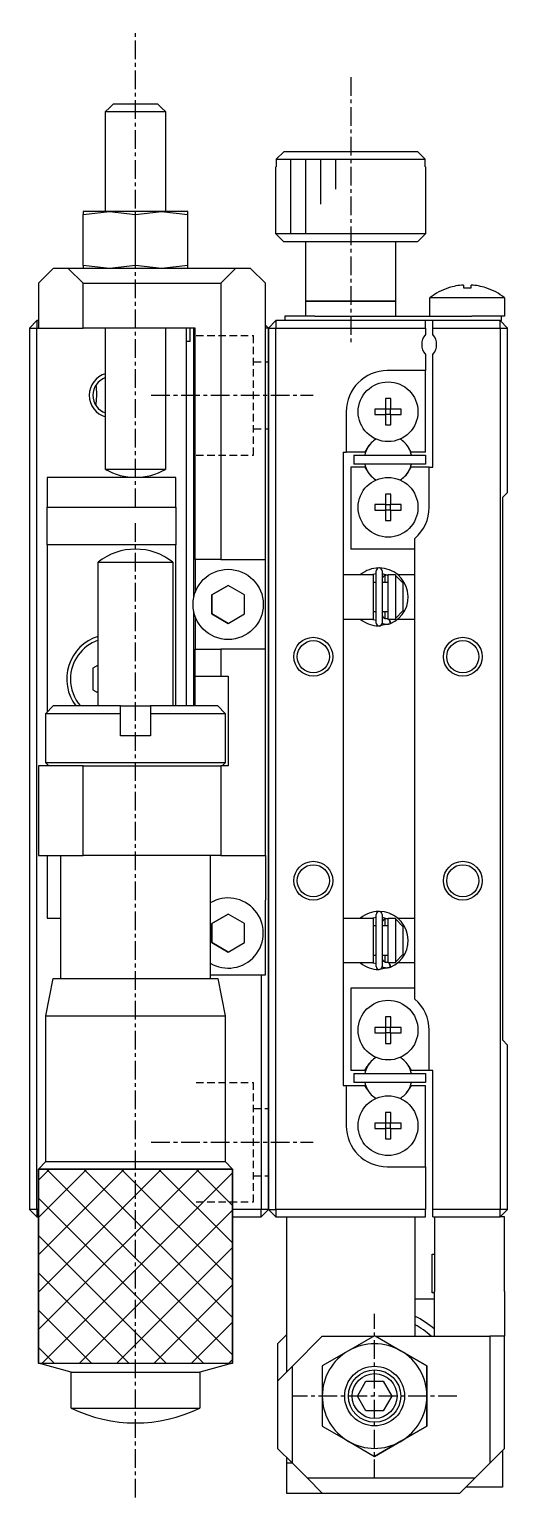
# Model space of a CAD drawing. Extents: x 10 to 383, y 10 to 321.
# Drawn here: x 351.4 to 383.4, y 150 to 248.3 of the extents above; entities that cross this region are included whole.
import ezdxf

# ---------------------------------------------------------------- set-up
doc = ezdxf.new("R2010")
doc.units = 0
doc.linetypes.add('CENTER', pattern=[2, 1.25, -0.25, 0.25, -0.25])
doc.linetypes.add('DASHED', pattern=[0.75, 0.5, -0.25])
doc.layers.get('0').update_dxf_attribs({"linetype": 'CONTINUOUS'})
doc.layers.add('CENTER', color=1, linetype='CENTER')

msp = doc.modelspace()

# ---------------------------------------------------------------- linework, layer by layer
at = {"color": 7, "linetype": 'CONTINUOUS'}
for p, q in [((356.492, 242.803), (356.742, 243.053)), ((356.492, 242.803), (360.492, 242.803)), ((356.492, 236.103), (356.492, 242.803)), ((356.742, 243.053), (356.992, 243.303)), ((359.992, 243.303), (356.992, 243.303)), ((359.992, 243.303), (360.242, 243.053)), ((360.242, 243.053), (360.492, 242.803)), ((360.492, 242.803), (360.492, 236.103)), ((368.41, 240.103), (367.908, 239.603)), ((377.374, 240.103), (368.41, 240.103)), ((377.876, 239.603), (377.374, 240.103)), ((367.908, 239.103), (367.892, 239.103)), ((367.892, 234.603), (367.892, 239.103)), ((367.908, 239.603), (377.876, 239.603)), ((367.908, 239.603), (367.908, 239.103)), ((377.876, 239.103), (377.876, 239.603)), ((377.892, 239.103), (377.876, 239.103)), ((377.892, 239.103), (377.892, 234.603)), ((354.992, 235.906), (356.742, 236.103)), ((354.992, 236.103), (354.992, 235.906)), ((356.742, 236.103), (354.992, 236.103)), ((356.742, 236.103), (358.492, 235.906)), ((360.242, 236.103), (356.742, 236.103)), ((358.492, 235.906), (360.242, 236.103)), ((360.242, 236.103), (361.992, 235.906)), ((361.992, 236.103), (360.242, 236.103)), ((361.992, 235.906), (361.992, 236.103)), ((354.992, 232.5), (354.992, 235.906)), ((358.492, 232.5), (358.492, 235.906)), ((361.992, 232.5), (361.992, 235.906)), ((377.892, 234.603), (367.892, 234.603)), ((368.392, 234.103), (367.892, 234.603)), ((368.392, 234.103), (377.392, 234.103)), ((369.892, 230.103), (369.892, 234.103)), ((375.892, 234.103), (375.892, 230.103)), ((377.892, 234.603), (377.392, 234.103)), ((352.992, 232.303), (351.992, 231.303)), ((353.992, 232.303), (352.992, 232.303)), ((354.992, 231.303), (353.992, 232.303)), ((354.992, 232.303), (353.992, 232.303)), ((356.742, 232.303), (354.992, 232.5)), ((354.992, 232.5), (354.992, 232.303)), ((356.492, 232.303), (354.992, 232.303)), ((360.492, 232.303), (356.492, 232.303)), ((358.492, 232.5), (356.742, 232.303)), ((360.242, 232.303), (358.492, 232.5)), ((361.992, 232.5), (360.242, 232.303)), ((365.192, 232.303), (360.492, 232.303)), ((361.992, 232.303), (361.992, 232.5)), ((365.192, 232.303), (364.192, 231.303)), ((366.192, 232.303), (365.192, 232.303)), ((367.192, 231.303), (366.192, 232.303)), ((351.992, 231.303), (351.992, 228.303)), ((354.992, 228.303), (354.992, 231.303)), ((354.992, 231.303), (364.192, 231.303)), ((364.192, 231.303), (364.192, 212.803)), ((367.192, 212.803), (367.192, 231.303)), ((380.432, 231.186), (380.432, 230.994)), ((380.952, 230.994), (380.952, 231.186)), ((375.892, 230.103), (369.892, 230.103)), ((369.892, 230.103), (375.892, 230.103)), ((369.892, 229.103), (369.892, 230.103)), ((375.892, 230.103), (375.892, 229.103)), ((383.192, 230.325), (378.192, 230.325)), ((378.192, 229.103), (378.192, 230.325)), ((379.44, 231.002), (379.444, 230.994)), ((380.432, 230.994), (380.952, 230.994)), ((381.94, 230.994), (381.944, 231.002)), ((383.192, 230.325), (383.192, 229.103)), ((370.492, 229.103), (368.492, 229.103)), ((368.492, 229.103), (368.492, 228.803)), ((370.492, 229.103), (380.992, 229.103)), ((382.992, 229.103), (380.992, 229.103)), ((383.192, 229.103), (382.992, 229.103)), ((382.992, 228.803), (382.992, 229.103)), ((351.392, 228.303), (351.892, 228.803)), ((351.392, 228.303), (351.892, 228.303)), ((351.392, 228.303), (351.392, 169.303)), ((351.992, 228.803), (351.892, 228.803)), ((351.892, 228.803), (351.892, 228.303)), ((351.892, 228.303), (351.992, 228.303)), ((351.892, 169.303), (351.892, 228.303)), ((351.992, 228.303), (354.992, 228.303)), ((362.492, 228.303), (354.992, 228.303)), ((356.492, 218.839), (356.492, 228.303)), ((360.492, 228.303), (360.492, 218.839)), ((361.892, 228.303), (361.892, 203.003)), ((362.142, 227.403), (362.142, 228.303)), ((362.392, 210.285), (362.392, 228.303)), ((362.492, 212.803), (362.492, 228.303)), ((367.392, 228.303), (367.192, 228.503)), ((367.392, 228.303), (367.192, 228.303)), ((367.392, 228.303), (367.892, 228.803)), ((367.392, 228.303), (367.392, 169.303)), ((367.392, 228.303), (367.892, 228.303)), ((367.392, 169.303), (367.392, 228.303)), ((367.892, 228.803), (367.892, 228.303)), ((377.892, 228.803), (367.892, 228.803)), ((367.892, 228.303), (377.892, 228.303)), ((367.892, 169.303), (367.892, 228.303)), ((378.392, 228.803), (377.892, 228.803)), ((377.892, 228.303), (377.892, 228.803)), ((377.892, 228.303), (377.892, 227.864)), ((382.892, 228.803), (378.392, 228.803)), ((378.392, 228.303), (378.392, 228.803)), ((378.392, 228.303), (382.892, 228.303)), ((378.392, 227.864), (378.392, 228.303)), ((382.892, 228.803), (382.992, 228.803)), ((382.892, 228.803), (383.392, 228.303)), ((382.892, 228.303), (382.892, 228.803)), ((382.892, 228.303), (383.392, 228.303)), ((382.892, 228.303), (382.892, 169.303)), ((383.392, 217.303), (383.392, 228.303)), ((362.142, 227.403), (361.892, 227.403)), ((377.892, 226.541), (377.892, 225.453)), ((378.392, 219.003), (378.392, 226.541)), ((377.892, 225.453), (375.342, 225.453)), ((377.892, 220.003), (377.892, 225.453)), ((355.879, 224.348), (355.848, 224.49)), ((375.212, 223.589), (375.212, 222.883)), ((375.572, 223.589), (375.212, 223.589)), ((375.572, 222.883), (375.572, 223.589)), ((372.592, 222.703), (372.592, 220.003)), ((374.506, 222.883), (374.506, 222.523)), ((375.212, 222.883), (374.506, 222.883)), ((374.506, 222.523), (375.212, 222.523)), ((375.223, 222.872), (375.212, 222.883)), ((375.223, 222.533), (375.212, 222.523)), ((375.212, 222.523), (375.212, 221.816)), ((375.562, 222.872), (375.223, 222.872)), ((375.223, 222.872), (375.223, 222.533)), ((375.223, 222.533), (375.562, 222.533)), ((375.562, 222.872), (375.572, 222.883)), ((375.562, 222.533), (375.562, 222.872)), ((375.562, 222.533), (375.572, 222.523)), ((376.279, 222.883), (375.572, 222.883)), ((375.572, 222.523), (376.279, 222.523)), ((375.572, 221.816), (375.572, 222.523)), ((376.279, 222.523), (376.279, 222.883)), ((375.212, 221.816), (375.572, 221.816)), ((373.992, 220.263), (373.841, 220.003)), ((376.943, 220.003), (376.793, 220.263)), ((372.392, 220.003), (372.392, 177.603)), ((372.392, 220.003), (372.592, 220.003)), ((373.841, 220.003), (372.592, 220.003)), ((373.092, 219.803), (377.892, 219.803)), ((373.092, 219.803), (373.092, 219.203)), ((377.892, 220.003), (376.943, 220.003)), ((377.892, 219.803), (377.892, 219.203)), ((361.192, 218.303), (352.592, 218.303)), ((352.592, 218.303), (352.592, 216.303)), ((360.492, 218.839), (356.492, 218.839)), ((360.492, 218.839), (356.492, 218.839)), ((361.192, 216.303), (361.192, 218.303)), ((372.892, 219.003), (372.892, 213.503)), ((373.841, 219.003), (372.892, 219.003)), ((377.892, 219.203), (373.092, 219.203)), ((373.841, 219.003), (373.992, 218.743)), ((376.793, 218.743), (376.943, 219.003)), ((378.142, 219.003), (376.943, 219.003)), ((378.142, 219.003), (378.392, 219.003)), ((378.142, 216.303), (378.142, 219.003)), ((383.392, 217.303), (383.042, 216.953)), ((352.592, 216.303), (361.192, 216.303)), ((352.592, 213.803), (352.592, 216.303)), ((361.192, 216.303), (361.192, 213.803)), ((374.506, 216.483), (374.506, 216.123)), ((375.212, 216.483), (374.506, 216.483)), ((375.572, 217.189), (375.212, 217.189)), ((375.212, 217.189), (375.212, 216.483)), ((375.223, 216.472), (375.212, 216.483)), ((375.562, 216.472), (375.223, 216.472)), ((375.223, 216.472), (375.223, 216.133)), ((375.562, 216.472), (375.572, 216.483)), ((375.562, 216.133), (375.562, 216.472)), ((375.572, 216.483), (375.572, 217.189)), ((376.279, 216.483), (375.572, 216.483)), ((376.279, 216.123), (376.279, 216.483)), ((383.042, 216.953), (383.042, 180.653)), ((374.506, 216.123), (375.212, 216.123)), ((375.223, 216.133), (375.212, 216.123)), ((375.212, 216.123), (375.212, 215.416)), ((375.212, 215.416), (375.572, 215.416)), ((375.223, 216.133), (375.562, 216.133)), ((375.562, 216.133), (375.572, 216.123)), ((375.572, 216.123), (376.279, 216.123)), ((375.572, 215.416), (375.572, 216.123)), ((361.192, 213.803), (352.592, 213.803)), ((352.592, 213.803), (352.592, 202.603)), ((361.192, 203.003), (361.192, 213.803)), ((377.192, 213.503), (372.892, 213.503)), ((377.192, 211.378), (377.192, 214.224)), ((355.992, 212.625), (360.992, 212.625)), ((355.992, 203.003), (355.992, 212.625)), ((360.992, 212.625), (360.992, 203.003)), ((364.192, 212.803), (362.492, 212.803)), ((362.492, 212.803), (362.492, 210.629)), ((364.192, 212.803), (367.192, 212.803)), ((367.192, 206.803), (367.192, 212.803)), ((372.392, 211.803), (374.392, 211.803)), ((374.392, 211.806), (374.38, 211.803)), ((374.597, 211.846), (374.392, 211.806)), ((374.392, 211.803), (374.392, 208.803)), ((374.597, 208.553), (374.597, 212.053)), ((374.987, 212.053), (374.987, 208.553)), ((375.392, 211.738), (374.987, 211.846)), ((374.988, 211.473), (374.987, 211.458)), ((374.987, 211.458), (374.987, 211.451)), ((374.989, 211.488), (374.988, 211.473)), ((374.992, 211.503), (374.989, 211.488)), ((374.994, 211.517), (374.992, 211.503)), ((374.998, 211.532), (374.994, 211.517)), ((375.002, 211.546), (374.998, 211.532)), ((375.007, 211.561), (375.002, 211.546)), ((375.013, 211.575), (375.007, 211.561)), ((375.019, 211.588), (375.013, 211.575)), ((375.026, 211.601), (375.019, 211.588)), ((375.034, 211.614), (375.026, 211.601)), ((375.042, 211.627), (375.034, 211.614)), ((375.051, 211.639), (375.042, 211.627)), ((375.061, 211.651), (375.051, 211.639)), ((375.071, 211.662), (375.061, 211.651)), ((375.081, 211.673), (375.071, 211.662)), ((375.092, 211.683), (375.081, 211.673)), ((375.104, 211.693), (375.092, 211.683)), ((375.116, 211.702), (375.104, 211.693)), ((375.128, 211.71), (375.116, 211.702)), ((375.141, 211.718), (375.128, 211.71)), ((375.155, 211.725), (375.141, 211.718)), ((375.168, 211.731), (375.155, 211.725)), ((375.182, 211.737), (375.168, 211.731)), ((375.197, 211.742), (375.182, 211.737)), ((375.192, 211.303), (375.192, 211.741)), ((375.192, 211.303), (375.192, 211.741)), ((375.211, 211.746), (375.197, 211.742)), ((375.226, 211.75), (375.211, 211.746)), ((375.241, 211.752), (375.226, 211.75)), ((375.255, 211.754), (375.241, 211.752)), ((375.27, 211.756), (375.255, 211.754)), ((375.286, 211.756), (375.27, 211.756)), ((375.301, 211.756), (375.286, 211.756)), ((375.316, 211.755), (375.301, 211.756)), ((375.331, 211.753), (375.316, 211.755)), ((375.345, 211.75), (375.331, 211.753)), ((375.36, 211.747), (375.345, 211.75)), ((375.375, 211.743), (375.36, 211.747)), ((375.389, 211.738), (375.375, 211.743)), ((375.403, 211.732), (375.389, 211.738)), ((375.392, 208.803), (375.392, 211.803)), ((375.392, 211.803), (375.892, 211.803)), ((375.5, 212.112), (375.557, 212.091)), ((375.556, 212.09), (375.574, 212.082)), ((375.562, 212.087), (375.565, 212.086)), ((375.892, 211.803), (375.892, 211.748)), ((375.892, 211.748), (375.892, 208.857)), ((376.392, 211.219), (375.892, 211.748)), ((376.028, 211.803), (377.192, 211.803)), ((377.192, 209.228), (377.192, 211.378)), ((364.692, 211.073), (363.592, 210.438)), ((363.592, 210.438), (364.692, 211.073)), ((363.592, 210.438), (363.592, 209.168)), ((363.592, 209.168), (363.592, 210.438)), ((365.792, 210.438), (364.692, 211.073)), ((365.792, 209.168), (365.792, 210.438)), ((374.392, 211.303), (374.597, 211.303)), ((374.987, 211.303), (375.392, 211.303)), ((376.392, 209.386), (376.392, 211.219)), ((375.892, 208.857), (376.392, 209.386)), ((362.392, 203.003), (362.392, 209.32)), ((362.492, 208.976), (362.492, 206.803)), ((363.592, 209.168), (364.692, 208.532)), ((364.692, 208.532), (363.592, 209.168)), ((364.692, 208.532), (365.792, 209.168)), ((374.392, 208.803), (372.392, 208.803)), ((374.381, 208.802), (374.392, 208.799)), ((374.597, 209.303), (374.392, 209.303)), ((374.392, 208.799), (374.597, 208.759)), ((375.507, 208.495), (374.82, 208.359)), ((374.993, 208.525), (374.986, 208.529)), ((375.392, 209.303), (374.987, 209.303)), ((374.987, 209.154), (374.987, 209.14)), ((374.987, 209.14), (374.989, 209.125)), ((374.989, 209.125), (374.99, 209.11)), ((374.99, 209.11), (374.993, 209.095)), ((374.993, 209.095), (374.996, 209.081)), ((375.025, 208.511), (374.993, 208.525)), ((374.996, 209.081), (375, 209.066)), ((375, 209.066), (375.005, 209.052)), ((375.005, 209.052), (375.01, 209.038)), ((375.01, 209.038), (375.016, 209.024)), ((375.016, 209.024), (375.023, 209.011)), ((375.023, 209.011), (375.03, 208.997)), ((375.057, 208.499), (375.025, 208.511)), ((375.03, 208.997), (375.038, 208.985)), ((375.038, 208.985), (375.046, 208.972)), ((375.046, 208.972), (375.055, 208.96)), ((375.055, 208.96), (375.065, 208.949)), ((375.089, 208.488), (375.057, 208.499)), ((375.065, 208.949), (375.075, 208.938)), ((375.075, 208.938), (375.086, 208.928)), ((375.086, 208.928), (375.098, 208.918)), ((375.122, 208.479), (375.089, 208.488)), ((375.098, 208.918), (375.109, 208.908)), ((375.109, 208.908), (375.122, 208.9)), ((375.122, 208.9), (375.134, 208.892)), ((375.156, 208.472), (375.122, 208.479)), ((375.134, 208.892), (375.147, 208.884)), ((375.147, 208.884), (375.161, 208.877)), ((375.189, 208.466), (375.156, 208.472)), ((375.161, 208.877), (375.175, 208.871)), ((375.175, 208.871), (375.189, 208.866)), ((375.189, 208.866), (375.203, 208.861)), ((375.223, 208.462), (375.189, 208.466)), ((375.192, 208.864), (375.192, 209.303)), ((375.192, 208.864), (375.192, 209.303)), ((375.203, 208.861), (375.217, 208.857)), ((375.217, 208.857), (375.232, 208.854)), ((375.258, 208.46), (375.223, 208.462)), ((375.232, 208.854), (375.247, 208.852)), ((375.247, 208.852), (375.262, 208.85)), ((375.292, 208.459), (375.258, 208.46)), ((375.262, 208.85), (375.277, 208.849)), ((375.277, 208.849), (375.292, 208.849)), ((375.292, 208.849), (375.307, 208.85)), ((375.326, 208.46), (375.292, 208.459)), ((375.307, 208.85), (375.322, 208.851)), ((375.322, 208.851), (375.337, 208.853)), ((375.36, 208.463), (375.326, 208.46)), ((375.337, 208.853), (375.352, 208.856)), ((375.352, 208.856), (375.367, 208.86)), ((375.394, 208.467), (375.36, 208.463)), ((375.367, 208.86), (375.381, 208.864)), ((375.381, 208.864), (375.395, 208.869)), ((375.892, 208.803), (375.392, 208.803)), ((375.428, 208.474), (375.394, 208.467)), ((375.395, 208.869), (375.403, 208.873)), ((375.406, 208.873), (375.418, 208.878)), ((375.461, 208.481), (375.428, 208.474)), ((375.457, 208.803), (375.463, 208.791)), ((375.494, 208.491), (375.461, 208.481)), ((375.463, 208.791), (375.469, 208.778)), ((375.498, 208.742), (375.468, 208.803)), ((375.469, 208.778), (375.476, 208.765)), ((375.476, 208.765), (375.483, 208.751)), ((375.483, 208.751), (375.489, 208.737)), ((375.489, 208.737), (375.495, 208.723)), ((375.527, 208.502), (375.494, 208.491)), ((375.495, 208.723), (375.502, 208.708)), ((375.566, 208.519), (375.498, 208.742)), ((375.502, 208.708), (375.508, 208.694)), ((375.508, 208.694), (375.514, 208.679)), ((375.514, 208.679), (375.52, 208.664)), ((375.52, 208.664), (375.525, 208.65)), ((375.525, 208.65), (375.531, 208.636)), ((375.557, 208.514), (375.527, 208.502)), ((375.531, 208.636), (375.536, 208.622)), ((375.536, 208.622), (375.54, 208.609)), ((375.54, 208.609), (375.544, 208.596)), ((375.544, 208.596), (375.548, 208.584)), ((375.548, 208.584), (375.551, 208.573)), ((375.551, 208.573), (375.554, 208.563)), ((375.554, 208.563), (375.556, 208.553)), ((375.556, 208.553), (375.558, 208.544)), ((375.559, 208.518), (375.557, 208.515)), ((375.557, 208.515), (375.557, 208.514)), ((375.558, 208.544), (375.559, 208.537)), ((375.559, 208.537), (375.56, 208.53)), ((375.56, 208.52), (375.559, 208.518)), ((375.56, 208.53), (375.56, 208.525)), ((375.56, 208.525), (375.56, 208.52)), ((375.586, 208.528), (375.565, 208.519)), ((375.892, 208.857), (375.892, 208.803)), ((377.192, 208.803), (376.029, 208.803)), ((377.192, 188.378), (377.192, 209.228)), ((362.492, 206.803), (364.192, 206.803)), ((362.492, 205.003), (362.492, 206.803)), ((364.192, 206.803), (364.192, 205.003)), ((367.192, 206.803), (364.192, 206.803)), ((367.192, 193.003), (367.192, 206.803)), ((355.992, 205.726), (355.642, 205.524)), ((355.642, 205.524), (355.642, 204.081)), ((362.492, 205.003), (364.192, 205.003)), ((362.492, 203.003), (362.492, 205.003)), ((364.192, 205.003), (364.692, 205.003)), ((364.692, 205.003), (364.692, 199.003)), ((355.642, 204.081), (355.992, 203.879)), ((352.492, 202.503), (352.992, 203.003)), ((352.492, 202.503), (357.492, 202.503)), ((352.492, 199.203), (352.492, 202.503)), ((357.492, 203.003), (352.992, 203.003)), ((357.492, 202.503), (357.492, 203.003)), ((357.492, 203.003), (359.492, 203.003)), ((357.492, 201.003), (357.492, 202.503)), ((363.992, 203.003), (359.492, 203.003)), ((359.492, 203.003), (359.492, 202.503)), ((359.492, 202.503), (364.492, 202.503)), ((359.492, 202.503), (359.492, 201.003)), ((363.992, 203.003), (364.492, 202.503)), ((364.492, 202.503), (364.492, 199.203)), ((359.492, 201.003), (357.492, 201.003)), ((351.992, 199.003), (351.992, 193.003)), ((354.992, 199.003), (351.992, 199.003)), ((358.492, 199.203), (352.492, 199.203)), ((352.692, 199.003), (352.492, 199.203)), ((352.592, 199.103), (352.592, 199.003)), ((354.992, 193.003), (354.992, 199.003)), ((354.992, 199.003), (364.192, 199.003)), ((364.492, 199.203), (358.492, 199.203)), ((364.192, 199.003), (364.192, 193.003)), ((364.692, 199.003), (364.192, 199.003)), ((364.492, 199.203), (364.292, 199.003)), ((351.992, 193.003), (354.992, 193.003)), ((352.592, 193.003), (352.592, 188.803)), ((353.492, 184.753), (353.492, 193.003)), ((364.192, 193.003), (354.992, 193.003)), ((363.492, 193.003), (363.492, 184.753)), ((364.192, 193.003), (367.192, 193.003)), ((367.192, 193.003), (367.192, 190.003)), ((367.192, 185.003), (367.192, 190.003)), ((352.592, 188.803), (353.492, 188.803)), ((364.692, 189.073), (363.592, 188.438)), ((363.592, 188.438), (364.692, 189.073)), ((365.792, 188.438), (364.692, 189.073)), ((372.392, 188.803), (374.392, 188.803)), ((374.392, 188.806), (374.38, 188.803)), ((374.597, 188.846), (374.392, 188.806)), ((374.392, 188.803), (374.392, 185.803)), ((374.597, 185.553), (374.597, 189.053)), ((374.987, 189.053), (374.987, 185.553)), ((375.392, 188.738), (374.987, 188.846)), ((375.182, 188.737), (375.168, 188.731)), ((375.197, 188.742), (375.182, 188.737)), ((375.192, 188.303), (375.192, 188.741)), ((375.192, 188.303), (375.192, 188.741)), ((375.211, 188.746), (375.197, 188.742)), ((375.226, 188.75), (375.211, 188.746)), ((375.241, 188.752), (375.226, 188.75)), ((375.255, 188.754), (375.241, 188.752)), ((375.27, 188.756), (375.255, 188.754)), ((375.286, 188.756), (375.27, 188.756)), ((375.301, 188.756), (375.286, 188.756)), ((375.316, 188.755), (375.301, 188.756)), ((375.331, 188.753), (375.316, 188.755)), ((375.345, 188.75), (375.331, 188.753)), ((375.36, 188.747), (375.345, 188.75)), ((375.375, 188.743), (375.36, 188.747)), ((375.389, 188.738), (375.375, 188.743)), ((375.403, 188.732), (375.389, 188.738)), ((375.392, 185.803), (375.392, 188.803)), ((375.392, 188.803), (375.892, 188.803)), ((375.5, 189.112), (375.557, 189.091)), ((375.556, 189.09), (375.574, 189.082)), ((375.562, 189.087), (375.565, 189.086)), ((375.892, 188.803), (375.892, 188.748)), ((375.892, 188.748), (375.892, 185.857)), ((376.392, 188.219), (375.892, 188.748)), ((376.028, 188.803), (377.192, 188.803)), ((363.592, 188.438), (363.592, 187.168)), ((363.592, 187.168), (363.592, 188.438)), ((365.792, 187.168), (365.792, 188.438)), ((374.392, 188.303), (374.597, 188.303)), ((374.988, 188.473), (374.987, 188.458)), ((374.987, 188.458), (374.987, 188.451)), ((374.987, 188.303), (375.392, 188.303)), ((374.989, 188.488), (374.988, 188.473)), ((374.992, 188.503), (374.989, 188.488)), ((374.994, 188.517), (374.992, 188.503)), ((374.998, 188.532), (374.994, 188.517)), ((375.002, 188.546), (374.998, 188.532)), ((375.007, 188.561), (375.002, 188.546)), ((375.013, 188.575), (375.007, 188.561)), ((375.019, 188.588), (375.013, 188.575)), ((375.026, 188.601), (375.019, 188.588)), ((375.034, 188.614), (375.026, 188.601)), ((375.042, 188.627), (375.034, 188.614)), ((375.051, 188.639), (375.042, 188.627)), ((375.061, 188.651), (375.051, 188.639)), ((375.071, 188.662), (375.061, 188.651)), ((375.081, 188.673), (375.071, 188.662)), ((375.092, 188.683), (375.081, 188.673)), ((375.104, 188.693), (375.092, 188.683)), ((375.116, 188.702), (375.104, 188.693)), ((375.128, 188.71), (375.116, 188.702)), ((375.141, 188.718), (375.128, 188.71)), ((375.155, 188.725), (375.141, 188.718)), ((375.168, 188.731), (375.155, 188.725)), ((376.392, 186.386), (376.392, 188.219)), ((377.192, 186.228), (377.192, 188.378)), ((363.592, 187.168), (364.692, 186.532)), ((364.692, 186.532), (363.592, 187.168)), ((364.692, 186.532), (365.792, 187.168)), ((374.392, 185.803), (372.392, 185.803)), ((374.381, 185.802), (374.392, 185.799)), ((374.597, 186.303), (374.392, 186.303)), ((374.392, 185.799), (374.597, 185.759)), ((375.392, 186.303), (374.987, 186.303)), ((374.987, 186.154), (374.987, 186.14)), ((374.987, 186.14), (374.989, 186.125)), ((374.989, 186.125), (374.99, 186.11)), ((374.99, 186.11), (374.993, 186.095)), ((374.993, 186.095), (374.996, 186.081)), ((374.996, 186.081), (375, 186.066)), ((375, 186.066), (375.005, 186.052)), ((375.005, 186.052), (375.01, 186.038)), ((375.01, 186.038), (375.016, 186.024)), ((375.016, 186.024), (375.023, 186.011)), ((375.023, 186.011), (375.03, 185.997)), ((375.03, 185.997), (375.038, 185.985)), ((375.038, 185.985), (375.046, 185.972)), ((375.046, 185.972), (375.055, 185.96)), ((375.055, 185.96), (375.065, 185.949)), ((375.065, 185.949), (375.075, 185.938)), ((375.075, 185.938), (375.086, 185.928)), ((375.086, 185.928), (375.098, 185.918)), ((375.098, 185.918), (375.109, 185.908)), ((375.109, 185.908), (375.122, 185.9)), ((375.122, 185.9), (375.134, 185.892)), ((375.134, 185.892), (375.147, 185.884)), ((375.147, 185.884), (375.161, 185.877)), ((375.161, 185.877), (375.175, 185.871)), ((375.175, 185.871), (375.189, 185.866)), ((375.189, 185.866), (375.203, 185.861)), ((375.192, 185.864), (375.192, 186.303)), ((375.192, 185.864), (375.192, 186.303)), ((375.203, 185.861), (375.217, 185.857)), ((375.217, 185.857), (375.232, 185.854)), ((375.232, 185.854), (375.247, 185.852)), ((375.247, 185.852), (375.262, 185.85)), ((375.262, 185.85), (375.277, 185.849)), ((375.277, 185.849), (375.292, 185.849)), ((375.292, 185.849), (375.307, 185.85)), ((375.307, 185.85), (375.322, 185.851)), ((375.322, 185.851), (375.337, 185.853)), ((375.337, 185.853), (375.352, 185.856)), ((375.352, 185.856), (375.367, 185.86)), ((375.367, 185.86), (375.381, 185.864)), ((375.381, 185.864), (375.395, 185.869)), ((375.892, 185.803), (375.392, 185.803)), ((375.395, 185.869), (375.403, 185.873)), ((375.406, 185.873), (375.418, 185.878)), ((375.457, 185.803), (375.463, 185.791)), ((375.463, 185.791), (375.469, 185.778)), ((375.498, 185.742), (375.468, 185.803)), ((375.892, 185.857), (376.392, 186.386)), ((375.892, 185.857), (375.892, 185.803)), ((377.192, 185.803), (376.029, 185.803)), ((377.192, 183.382), (377.192, 186.228)), ((363.492, 185.003), (367.192, 185.003)), ((366.892, 185.003), (366.892, 169.303)), ((375.507, 185.495), (374.82, 185.359)), ((374.993, 185.525), (374.986, 185.529)), ((375.025, 185.511), (374.993, 185.525)), ((375.057, 185.499), (375.025, 185.511)), ((375.089, 185.488), (375.057, 185.499)), ((375.122, 185.479), (375.089, 185.488)), ((375.156, 185.472), (375.122, 185.479)), ((375.189, 185.466), (375.156, 185.472)), ((375.223, 185.462), (375.189, 185.466)), ((375.258, 185.46), (375.223, 185.462)), ((375.292, 185.459), (375.258, 185.46)), ((375.326, 185.46), (375.292, 185.459)), ((375.36, 185.463), (375.326, 185.46)), ((375.394, 185.467), (375.36, 185.463)), ((375.428, 185.474), (375.394, 185.467)), ((375.461, 185.481), (375.428, 185.474)), ((375.494, 185.491), (375.461, 185.481)), ((375.469, 185.778), (375.476, 185.765)), ((375.476, 185.765), (375.483, 185.751)), ((375.483, 185.751), (375.489, 185.737)), ((375.489, 185.737), (375.495, 185.723)), ((375.527, 185.502), (375.494, 185.491)), ((375.495, 185.723), (375.502, 185.708)), ((375.566, 185.519), (375.498, 185.742)), ((375.502, 185.708), (375.508, 185.694)), ((375.508, 185.694), (375.514, 185.679)), ((375.514, 185.679), (375.52, 185.664)), ((375.52, 185.664), (375.525, 185.65)), ((375.525, 185.65), (375.531, 185.636)), ((375.557, 185.514), (375.527, 185.502)), ((375.531, 185.636), (375.536, 185.622)), ((375.536, 185.622), (375.54, 185.609)), ((375.54, 185.609), (375.544, 185.596)), ((375.544, 185.596), (375.548, 185.584)), ((375.548, 185.584), (375.551, 185.573)), ((375.551, 185.573), (375.554, 185.563)), ((375.554, 185.563), (375.556, 185.553)), ((375.556, 185.553), (375.558, 185.544)), ((375.559, 185.518), (375.557, 185.515)), ((375.557, 185.515), (375.557, 185.514)), ((375.558, 185.544), (375.559, 185.537)), ((375.559, 185.537), (375.56, 185.53)), ((375.586, 185.528), (375.559, 185.516)), ((375.56, 185.52), (375.559, 185.518)), ((375.56, 185.53), (375.56, 185.525)), ((375.56, 185.525), (375.56, 185.52)), ((352.492, 182.253), (352.992, 184.753)), ((352.992, 184.753), (363.992, 184.753)), ((363.992, 184.753), (364.492, 182.253)), ((377.192, 184.103), (372.892, 184.103)), ((372.892, 184.103), (372.892, 178.603)), ((352.492, 182.253), (364.492, 182.253)), ((352.492, 172.503), (352.492, 182.253)), ((364.492, 182.253), (364.492, 172.503)), ((375.212, 182.189), (375.212, 181.483)), ((375.572, 182.189), (375.212, 182.189)), ((375.572, 181.483), (375.572, 182.189)), ((374.506, 181.483), (374.506, 181.123)), ((375.212, 181.483), (374.506, 181.483)), ((374.506, 181.123), (375.212, 181.123)), ((375.223, 181.472), (375.212, 181.483)), ((375.223, 181.133), (375.212, 181.123)), ((375.212, 181.123), (375.212, 180.416)), ((375.562, 181.472), (375.223, 181.472)), ((375.223, 181.472), (375.223, 181.133)), ((375.223, 181.133), (375.562, 181.133)), ((375.562, 181.472), (375.572, 181.483)), ((375.562, 181.133), (375.562, 181.472)), ((375.562, 181.133), (375.572, 181.123)), ((376.279, 181.483), (375.572, 181.483)), ((375.572, 181.123), (376.279, 181.123)), ((375.572, 180.416), (375.572, 181.123)), ((376.279, 181.123), (376.279, 181.483)), ((378.142, 178.603), (378.142, 181.303)), ((375.212, 180.416), (375.572, 180.416)), ((383.042, 180.653), (383.392, 180.303)), ((383.392, 169.303), (383.392, 180.303)), ((373.841, 178.603), (372.892, 178.603)), ((373.092, 178.403), (377.892, 178.403)), ((373.092, 178.403), (373.092, 177.803)), ((373.841, 178.603), (373.992, 178.863)), ((376.793, 178.863), (376.943, 178.603)), ((378.142, 178.603), (376.943, 178.603)), ((377.892, 178.403), (377.892, 177.803)), ((378.392, 178.603), (378.142, 178.603)), ((378.392, 169.303), (378.392, 178.603)), ((372.392, 177.603), (372.592, 177.603)), ((372.592, 177.603), (372.592, 174.903)), ((372.592, 177.603), (373.841, 177.603)), ((377.892, 177.803), (373.092, 177.803)), ((373.992, 177.343), (373.841, 177.603)), ((376.943, 177.603), (376.793, 177.343)), ((376.943, 177.603), (377.892, 177.603)), ((377.892, 172.153), (377.892, 177.603)), ((374.506, 175.083), (374.506, 174.723)), ((375.212, 175.083), (374.506, 175.083)), ((375.572, 175.789), (375.212, 175.789)), ((375.212, 175.789), (375.212, 175.083)), ((375.223, 175.072), (375.212, 175.083)), ((375.562, 175.072), (375.223, 175.072)), ((375.223, 175.072), (375.223, 174.733)), ((375.562, 175.072), (375.572, 175.083)), ((375.562, 174.733), (375.562, 175.072)), ((375.572, 175.083), (375.572, 175.789)), ((376.279, 175.083), (375.572, 175.083)), ((376.279, 174.723), (376.279, 175.083)), ((374.506, 174.723), (375.212, 174.723)), ((375.223, 174.733), (375.212, 174.723)), ((375.212, 174.723), (375.212, 174.016)), ((375.212, 174.016), (375.572, 174.016)), ((375.223, 174.733), (375.562, 174.733)), ((375.562, 174.733), (375.572, 174.723)), ((375.572, 174.016), (375.572, 174.723)), ((375.572, 174.723), (376.279, 174.723)), ((351.992, 172.003), (352.492, 172.503)), ((352.492, 172.503), (364.492, 172.503)), ((364.492, 172.503), (364.992, 172.003)), ((375.342, 172.153), (377.892, 172.153)), ((377.892, 172.153), (377.892, 169.303)), ((351.992, 172.003), (351.992, 159.003)), ((364.992, 172.003), (351.992, 172.003)), ((364.992, 159.003), (364.992, 172.003)), ((351.892, 169.303), (351.392, 169.303)), ((351.892, 168.803), (351.392, 169.303)), ((351.992, 169.303), (351.892, 169.303)), ((351.892, 169.303), (351.892, 168.803)), ((366.892, 169.303), (364.992, 169.303)), ((367.392, 169.303), (366.892, 169.303)), ((366.892, 168.803), (366.892, 169.303)), ((367.392, 169.303), (366.892, 168.803)), ((367.392, 169.303), (367.892, 169.303)), ((367.392, 169.303), (367.892, 168.803)), ((377.892, 169.303), (367.892, 169.303)), ((367.892, 169.303), (367.892, 168.803)), ((377.892, 168.803), (377.892, 169.303)), ((382.892, 169.303), (378.392, 169.303)), ((378.392, 168.803), (378.392, 169.303)), ((382.892, 168.803), (382.892, 169.303)), ((383.392, 169.303), (382.892, 169.303)), ((383.392, 169.303), (382.892, 168.803)), ((351.892, 168.803), (351.992, 168.803)), ((364.992, 168.803), (366.892, 168.803)), ((367.892, 168.803), (377.892, 168.803)), ((368.592, 168.803), (368.592, 158.403)), ((377.192, 168.803), (377.192, 160.803)), ((378.392, 168.803), (382.892, 168.803)), ((378.492, 168.803), (378.492, 163.803)), ((383.192, 168.803), (382.892, 168.803)), ((383.192, 163.803), (383.192, 168.803)), ((378.342, 166.303), (378.492, 166.303)), ((378.342, 163.703), (378.342, 166.303)), ((377.192, 163.303), (378.492, 163.303)), ((378.492, 163.703), (378.342, 163.703)), ((378.492, 160.803), (378.492, 163.803)), ((383.192, 163.803), (383.192, 160.803)), ((367.992, 160.303), (368.592, 160.903)), ((367.992, 160.303), (367.992, 157.803)), ((368.992, 158.803), (370.992, 160.803)), ((370.992, 160.803), (374.42, 160.803)), ((374.492, 160.844), (372.742, 159.834)), ((376.242, 159.834), (374.492, 160.844)), ((374.492, 160.844), (374.564, 160.803)), ((374.564, 160.803), (376.242, 159.834)), ((374.564, 160.803), (382.192, 160.803)), ((382.192, 160.803), (382.192, 152.303)), ((383.192, 160.803), (382.192, 160.803)), ((383.192, 153.303), (383.192, 160.803)), ((372.742, 159.834), (370.992, 158.823)), ((377.992, 158.823), (376.242, 159.834)), ((376.242, 159.834), (377.992, 158.823)), ((354.192, 158.413), (351.992, 159.003)), ((351.992, 159.003), (364.992, 159.003)), ((354.192, 158.413), (362.792, 158.413)), ((354.192, 156.003), (354.192, 158.413)), ((364.992, 159.003), (362.792, 158.413)), ((362.792, 158.413), (362.792, 156.003)), ((367.992, 157.803), (368.992, 158.803)), ((368.992, 152.303), (368.992, 158.803)), ((370.992, 158.823), (370.992, 156.803)), ((377.992, 156.803), (377.992, 158.823)), ((377.992, 158.823), (377.992, 156.803)), ((367.992, 157.803), (367.992, 153.303)), ((373.337, 156.803), (373.915, 157.803)), ((373.337, 156.803), (373.915, 157.803)), ((373.915, 157.803), (375.07, 157.803)), ((375.07, 157.803), (375.647, 156.803)), ((370.992, 156.803), (370.992, 154.782)), ((373.915, 155.803), (373.337, 156.803)), ((373.915, 155.803), (373.337, 156.803)), ((375.647, 156.803), (375.07, 155.803)), ((377.992, 154.782), (377.992, 156.803)), ((377.992, 156.803), (377.992, 154.782)), ((354.192, 156.003), (362.792, 156.003)), ((375.07, 155.803), (373.915, 155.803)), ((370.992, 154.782), (372.742, 153.772)), ((376.242, 153.772), (377.992, 154.782)), ((377.992, 154.782), (376.242, 153.772)), ((372.742, 153.772), (374.492, 152.761)), ((374.492, 152.761), (376.242, 153.772)), ((376.242, 153.772), (374.492, 152.761)), ((368.992, 152.303), (367.992, 153.303)), ((368.592, 152.703), (368.592, 152.303)), ((383.192, 153.303), (382.192, 152.303)), ((383.042, 153.153), (383.042, 150.703)), ((368.992, 152.303), (368.592, 152.303)), ((368.592, 152.303), (368.592, 150.303)), ((369.992, 151.303), (368.992, 152.303)), ((382.192, 152.303), (381.192, 151.303)), ((381.192, 151.303), (369.992, 151.303)), ((370.992, 150.303), (369.992, 151.303)), ((381.192, 151.303), (380.192, 150.303)), ((383.042, 150.703), (380.592, 150.703)), ((368.592, 150.303), (370.992, 150.303)), ((370.992, 150.303), (380.192, 150.303))]:
    msp.add_line(p, q, dxfattribs=at)
at = {"color": 3, "linetype": 'CONTINUOUS'}
for p, q in [((368.892, 234.603), (368.892, 239.603)), ((369.892, 234.603), (369.892, 239.603)), ((370.892, 236.603), (370.892, 239.603)), ((371.892, 237.603), (371.892, 239.603)), ((351.992, 172.003), (364.992, 172.003)), ((351.992, 159.003), (351.992, 172.003)), ((352.742, 172.003), (351.992, 171.253)), ((355.242, 172.003), (351.992, 168.753)), ((357.742, 172.003), (351.992, 166.253)), ((360.242, 172.003), (351.992, 163.753)), ((362.742, 172.003), (351.992, 161.253)), ((364.992, 171.753), (352.242, 159.003)), ((352.542, 172.003), (364.992, 159.553)), ((355.042, 172.003), (364.992, 162.053)), ((357.542, 172.003), (364.992, 164.553)), ((360.042, 172.003), (364.992, 167.053)), ((362.542, 172.003), (364.992, 169.553)), ((364.992, 172.003), (364.992, 159.003)), ((351.992, 170.053), (363.042, 159.003)), ((364.992, 169.253), (354.742, 159.003)), ((351.992, 167.553), (360.542, 159.003)), ((364.992, 166.753), (357.242, 159.003)), ((351.992, 165.053), (358.042, 159.003)), ((364.992, 164.253), (359.742, 159.003)), ((351.992, 162.553), (355.542, 159.003)), ((364.992, 161.753), (362.242, 159.003)), ((351.992, 160.053), (353.042, 159.003)), ((364.992, 159.253), (364.742, 159.003)), ((351.992, 159.003), (364.992, 159.003))]:
    msp.add_line(p, q, dxfattribs=at)
at = {"color": 3, "linetype": 'DASHED'}
for p, q in [((362.542, 227.803), (366.392, 227.803)), ((366.392, 219.803), (366.392, 227.803)), ((366.392, 226.053), (367.392, 226.053)), ((366.392, 221.553), (367.392, 221.553)), ((362.542, 219.803), (366.392, 219.803)), ((362.542, 177.803), (366.392, 177.803)), ((366.392, 169.803), (366.392, 177.803)), ((366.392, 176.053), (367.392, 176.053)), ((366.392, 171.553), (367.392, 171.553)), ((362.542, 169.803), (366.392, 169.803))]:
    msp.add_line(p, q, dxfattribs=at)
at = {"color": 7, "linetype": 'CONTINUOUS'}
for centre, radius in [((375.392, 222.703), 2), ((375.392, 216.303), 2), ((364.692, 209.803), 2.35), ((370.392, 206.303), 1.075), ((380.392, 206.303), 1.075), ((370.392, 191.303), 1.075), ((380.392, 191.303), 1.075), ((375.392, 181.303), 2), ((375.392, 174.903), 2), ((374.492, 156.803), 2), ((374.492, 156.803), 1.5)]:
    msp.add_circle(centre, radius, dxfattribs=at)
at = {"color": 3, "linetype": 'CONTINUOUS'}
for centre, radius in [((370.392, 206.303), 1.3), ((380.392, 206.303), 1.3), ((370.392, 191.303), 1.3), ((380.392, 191.303), 1.3), ((374.492, 156.803), 1.75)]:
    msp.add_circle(centre, radius, dxfattribs=at)
at = {"color": 7, "linetype": 'CONTINUOUS'}
for centre, radius, start, end in [((380.692, 227.203), 3.992, 93.73476, 108.22321), ((380.692, 227.203), 3.992, 71.77679, 86.26524), ((380.692, 227.203), 4, 108.23975, 128.68219), ((380.692, 227.203), 4, 51.31781, 71.76025), ((378.642, 227.203), 1, 138.59038, 221.40962), ((377.642, 227.203), 1, 318.59038, 41.40962), ((375.342, 222.703), 2.75, 90, 180), ((356.892, 223.803), 1.25, 108.66293, 251.33707), ((350.849, 223.856), 5.053, 351.56693, 5.57889), ((375.392, 219.503), 1.587, 135.00025, 169.10691), ((375.507, 219.388), 1.75, 135, 150), ((375.507, 219.388), 1.75, 121.88153, 135), ((375.392, 219.503), 1.587, 120.43318, 135.00025), ((375.392, 219.503), 1.587, 44.99975, 59.56682), ((375.277, 219.388), 1.75, 45, 58.11847), ((375.277, 219.388), 1.75, 30, 45), ((375.392, 219.503), 1.587, 10.89309, 44.99975), ((358.492, 222.303), 4, 240, 270), ((358.492, 222.303), 4, 270, 300), ((375.392, 219.503), 1.587, 190.89302, 225.00025), ((375.507, 219.618), 1.75, 210, 225), ((375.507, 219.618), 1.75, 225, 238.11847), ((375.392, 219.503), 1.587, 225.00025, 239.56674), ((375.392, 219.503), 1.587, 300.43326, 314.99975), ((375.277, 219.618), 1.75, 301.88153, 315), ((375.392, 219.503), 1.587, 314.99975, 349.10698), ((375.277, 219.618), 1.75, 315, 330), ((375.392, 216.303), 2.75, 310.88519, 0), ((358.492, 209.503), 4, 51.31781, 128.68219), ((374.791, 210.306), 1.94, 90.71377, 129.5309), ((374.792, 212.053), 0.195, 0, 180), ((374.792, 210.302), 1.944, 293.16048, 89.26527), ((374.794, 210.308), 1.949, 230.57378, 269.27533), ((374.792, 208.553), 0.195, 180, 0), ((356.892, 204.803), 3, 107.45752, 216.8699), ((356.892, 204.803), 2.75, 109.10324, 180), ((356.892, 204.803), 2.75, 180, 220.88519), ((364.692, 187.803), 2.35, 239.29364, 120.70636), ((374.791, 187.306), 1.94, 90.71377, 129.5309), ((374.792, 189.053), 0.195, 0, 180), ((374.792, 187.302), 1.944, 293.16048, 89.26527), ((374.794, 187.308), 1.949, 230.57378, 269.27533), ((374.792, 185.553), 0.195, 180, 0), ((375.392, 181.303), 2.75, 0, 49.11481), ((375.392, 178.103), 1.587, 135.00025, 169.10691), ((375.507, 177.988), 1.75, 135, 150), ((375.507, 177.988), 1.75, 121.88153, 135), ((375.392, 178.103), 1.587, 120.43318, 135.00025), ((375.392, 178.103), 1.587, 44.99975, 59.56682), ((375.277, 177.988), 1.75, 45, 58.11847), ((375.277, 177.988), 1.75, 30, 45), ((375.392, 178.103), 1.587, 10.89309, 44.99975), ((375.392, 178.103), 1.587, 190.89302, 225.00025), ((375.507, 178.218), 1.75, 210, 225), ((375.507, 178.218), 1.75, 225, 238.11847), ((375.392, 178.103), 1.587, 225.00025, 239.56674), ((375.392, 178.103), 1.587, 300.43326, 314.99975), ((375.277, 178.218), 1.75, 301.88153, 315), ((375.392, 178.103), 1.587, 314.99975, 349.10698), ((375.277, 178.218), 1.75, 315, 330), ((375.342, 174.903), 2.75, 180, 270), ((374.492, 156.803), 6, 48.18969, 63.25632), ((374.492, 156.803), 5.5, 46.65824, 60.59965), ((374.492, 156.803), 3.5, 60, 120), ((374.492, 156.803), 3.5, 120, 180), ((374.492, 156.803), 3.5, 0, 60), ((374.492, 156.803), 3.5, 180, 240), ((374.492, 156.803), 3.5, 300, 0), ((358.492, 164.748), 9.745, 243.81621, 296.18379), ((374.492, 156.803), 3.5, 240, 300)]:
    msp.add_arc(centre, radius, start, end, dxfattribs=at)
at = {"color": 3, "linetype": 'CONTINUOUS'}
for start, end in [(105.46601, 180), (180, 254.53399)]:
    msp.add_arc((356.892, 223.803), 1.5, start, end, dxfattribs=at)
at = {"layer": 'CENTER', "color": 1, "linetype": 'CENTER'}
for p, q in [((358.492, 216.303), (358.492, 248.303)), ((372.892, 245.103), (372.892, 227.103)), ((359.542, 223.803), (370.392, 223.803)), ((358.492, 150.003), (358.492, 215.503)), ((359.542, 173.803), (370.392, 173.803)), ((374.492, 151.303), (374.492, 162.303)), ((379.992, 156.803), (368.992, 156.803))]:
    msp.add_line(p, q, dxfattribs=at)

doc.saveas('drawing.dxf')
